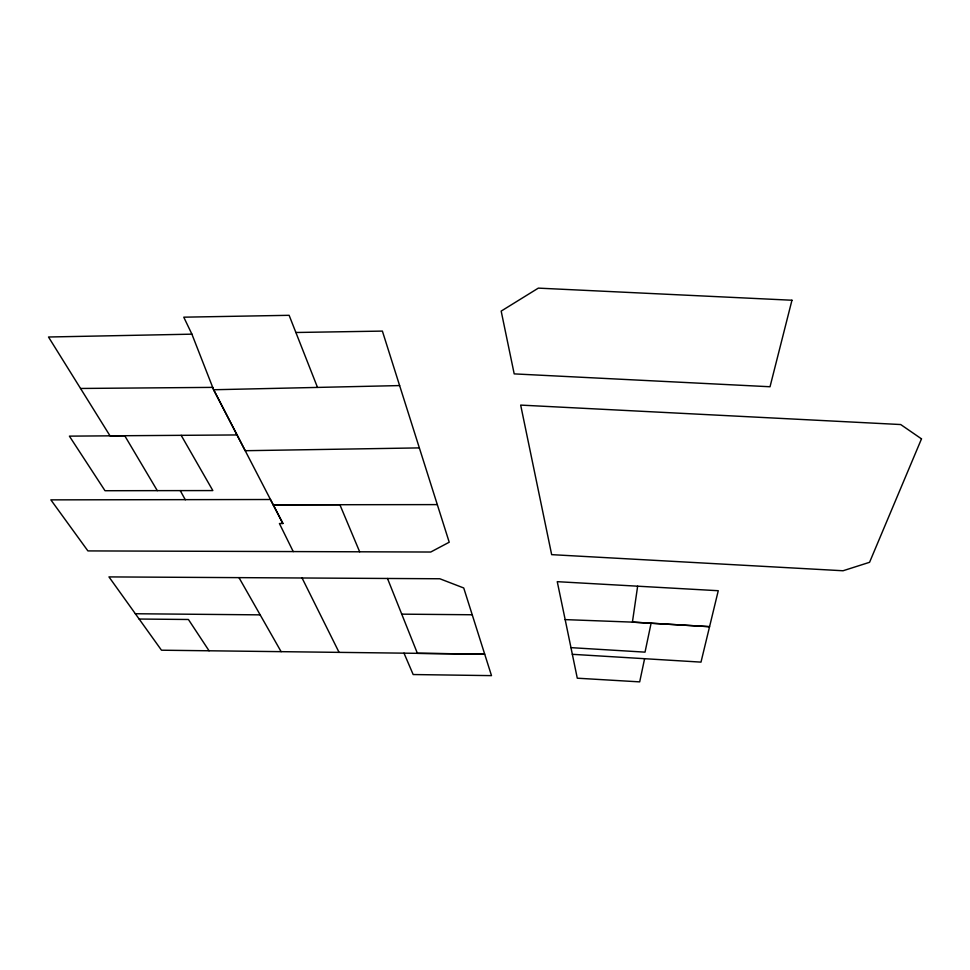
<?xml version="1.0" encoding="UTF-8"?>
<svg xmlns="http://www.w3.org/2000/svg" width="970" height="970" viewBox="0 0 970 970"><rect width="100%" height="100%" fill="white"/><g stroke="black" fill="none" stroke-linecap="round" stroke-linejoin="round"><path stroke-width="1.45" d="M637.642 586.195L632.416 622.122L565.17 619.612L557.253 581.673L718.261 590.718L700.995 662.122L572.348 654.313L565.17 619.612M651.1 623.225L632.416 622.122L709.555 626.681L651.1 623.225L645.026 652.143L570.978 647.645M644.601 658.703L639.691 681.874L577.283 678.2L572.348 654.313M282.913 523.521L213.63 389.746L191.902 334.165L48.5 337.002L80.546 388.461L212.697 387.382L213.63 389.746L399.616 385.575L449.219 542.218L430.728 552.027L87.906 550.911L50.864 499.865L270.448 499.514L282.913 523.521L279.421 523.533L293.231 551.591M295.898 332.492L382.386 331.097L399.616 385.575M419.355 447.897L245.204 450.711L213.63 389.746M237.056 434.948L110.01 435.821L80.546 388.461M157.298 490.638L105.002 490.723L69.391 436.136L124.742 435.736L157.298 490.638L212.842 490.577L181.184 435.336M437.3 504.606L273.2 504.8L339.888 504.727L359.664 551.797M387.491 578.484L417.403 653.331L484.697 654.144L161.481 650.203L108.967 576.908L439.822 578.763L463.733 587.978L491.499 675.629L413.171 674.538L404.005 653.149M401.75 614.155L472.244 614.762M135.327 613.743L260.19 614.859M139.086 619.03L188.422 619.49L209.059 650.785M238.984 577.635L281.118 651.67M180.262 490.626L185.306 499.78M302.058 577.974L339.063 652.361M191.902 334.165L183.766 317.178L289.121 315.311L317.493 387.406M791.956 300.239L770.022 386.751L514.197 373.887L501.175 311.103L538.338 288.126L791.956 300.239M921.5 438.864L869.569 562.297L843.039 570.76L551.663 554.646L520.672 405.096L900.706 424.545L921.5 438.864"/></g></svg>
